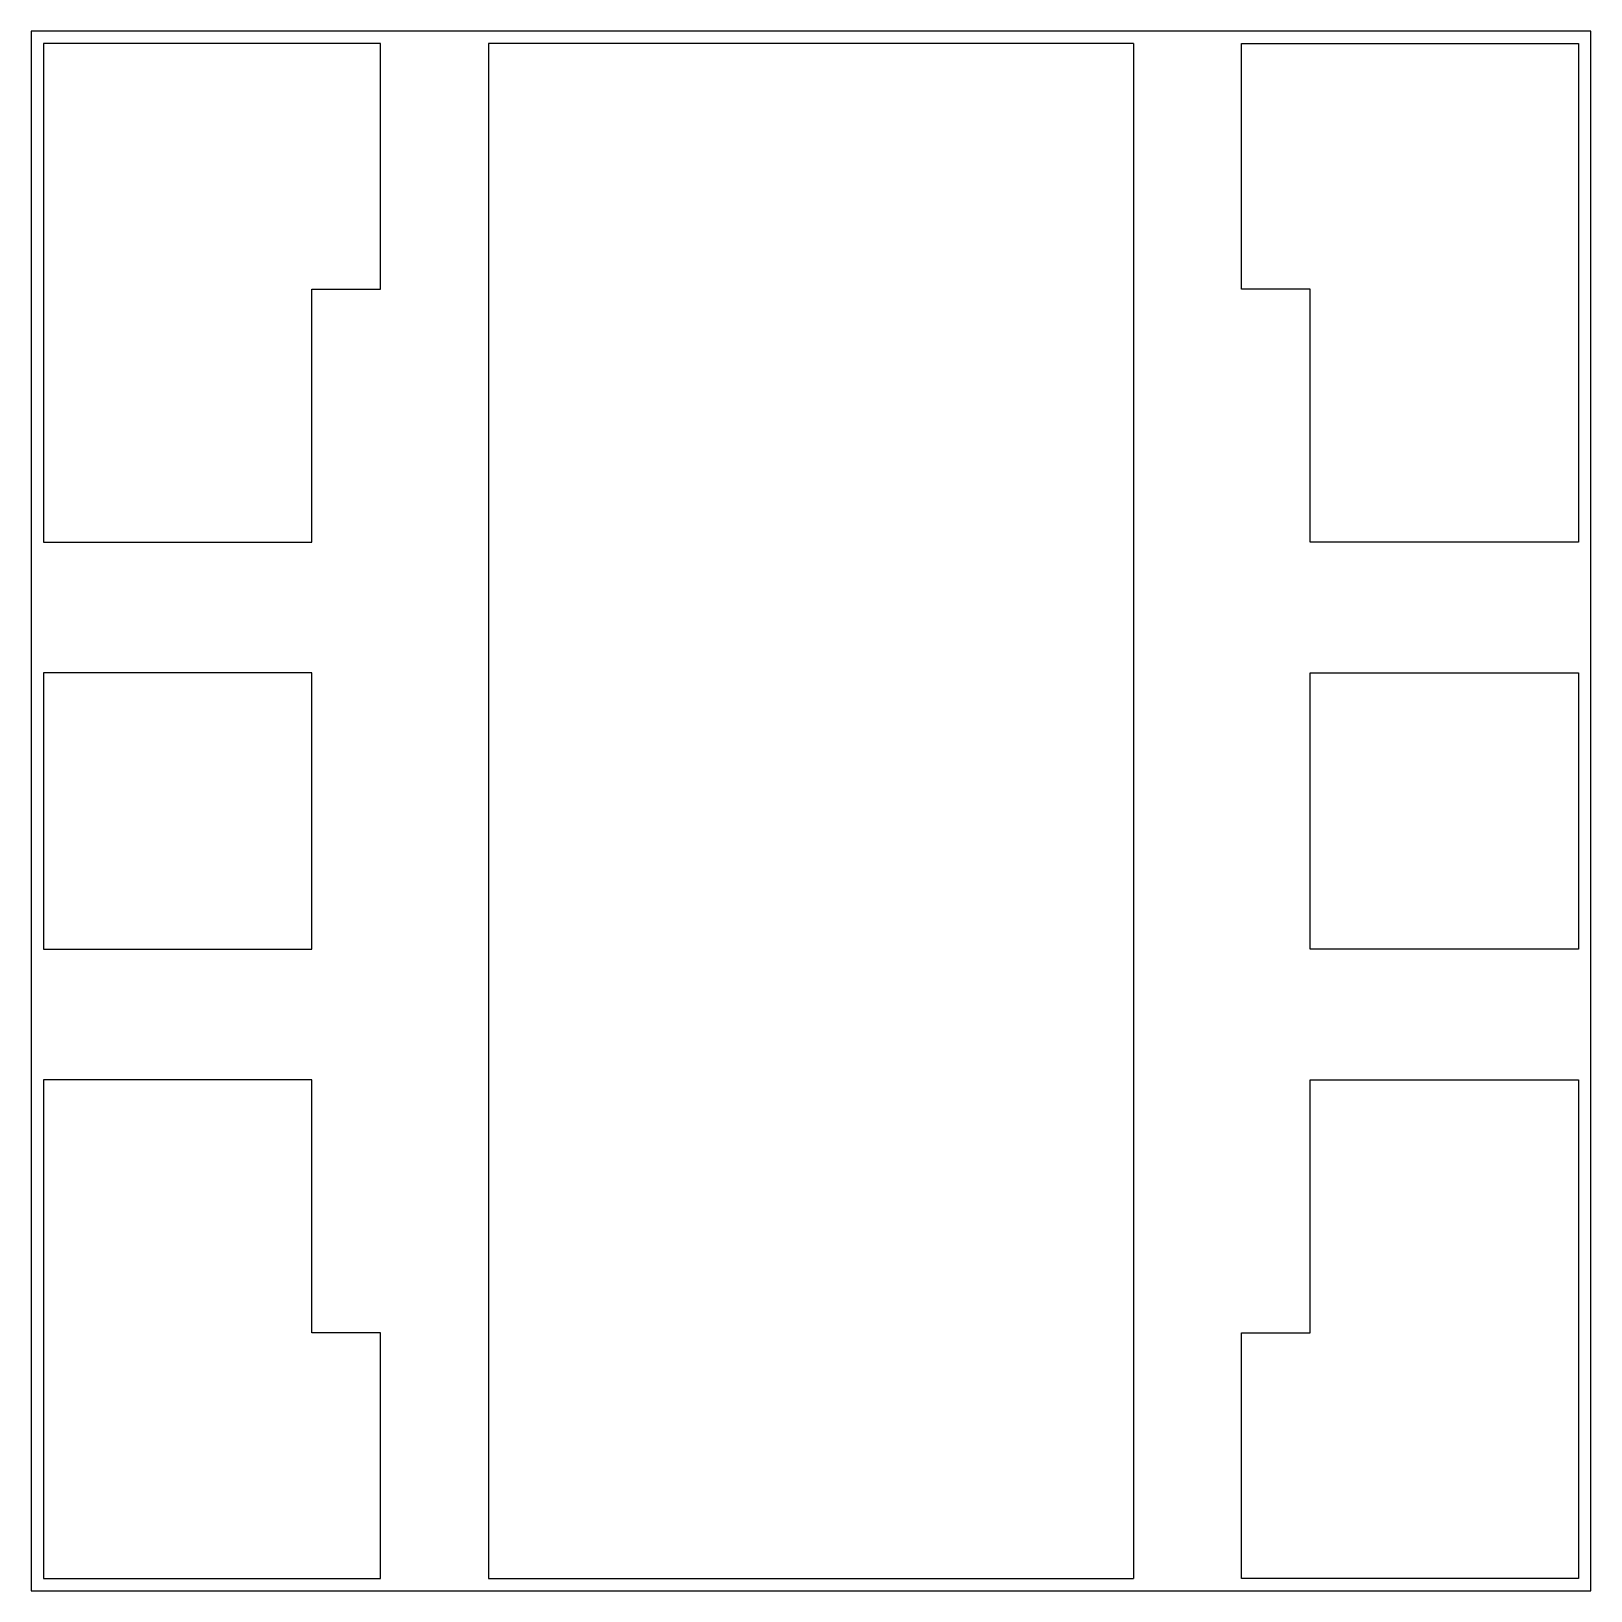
# Model space of a CAD drawing. Header units: millimetres. Extents: x -12.7 to 12.7, y -12.7 to 12.7.
import ezdxf

# ---------------------------------------------------------------- set-up
doc = ezdxf.new("R2010")
doc.units = ezdxf.units.MM

msp = doc.modelspace()

# ---------------------------------------------------------------- linework, layer by layer
at = {"color": 7, "linetype": 'Continuous', "lineweight": 25}
for p, q in [((-12.7, 12.7), (-12.7, -12.7)), ((12.7, 12.7), (-12.7, 12.7)), ((12.7, -12.7), (12.7, 12.7)), ((-12.5, 12.5), (-12.5, 4.38)), ((-7.01, 12.5), (-12.5, 12.5)), ((-7.01, 8.5), (-7.01, 12.5)), ((-5.25, 12.5), (-5.25, -12.5)), ((5.25, 12.5), (-5.25, 12.5)), ((5.25, 12.5), (5.25, -12.5)), ((7.01, 12.5), (12.5, 12.5)), ((7.01, 8.5), (7.01, 12.5)), ((12.5, 12.5), (12.5, 4.38)), ((-8.13, 4.38), (-8.13, 8.5)), ((-8.13, 8.5), (-7.01, 8.5)), ((8.13, 8.5), (7.01, 8.5)), ((8.13, 4.38), (8.13, 8.5)), ((-12.5, 4.38), (-8.13, 4.38)), ((12.5, 4.38), (8.13, 4.38)), ((-12.5, 2.25), (-12.5, -2.25)), ((-8.13, 2.25), (-12.5, 2.25)), ((-8.13, -2.25), (-8.13, 2.25)), ((8.13, 2.25), (12.5, 2.25)), ((8.13, -2.25), (8.13, 2.25)), ((12.5, 2.25), (12.5, -2.25)), ((-12.5, -2.25), (-8.13, -2.25)), ((12.5, -2.25), (8.13, -2.25)), ((-8.13, -4.38), (-12.5, -4.38)), ((-12.5, -4.38), (-12.5, -12.5)), ((-8.13, -8.5), (-8.13, -4.38)), ((8.13, -4.38), (12.5, -4.38)), ((8.13, -8.5), (8.13, -4.38)), ((12.5, -4.38), (12.5, -12.5)), ((-7.01, -8.5), (-8.13, -8.5)), ((-7.01, -12.5), (-7.01, -8.5)), ((7.01, -8.5), (8.13, -8.5)), ((7.01, -12.5), (7.01, -8.5)), ((-12.7, -12.7), (12.7, -12.7)), ((-12.5, -12.5), (-7.01, -12.5)), ((-5.25, -12.5), (5.25, -12.5)), ((12.5, -12.5), (7.01, -12.5))]:
    msp.add_line(p, q, dxfattribs=at)

doc.saveas('drawing.dxf')
